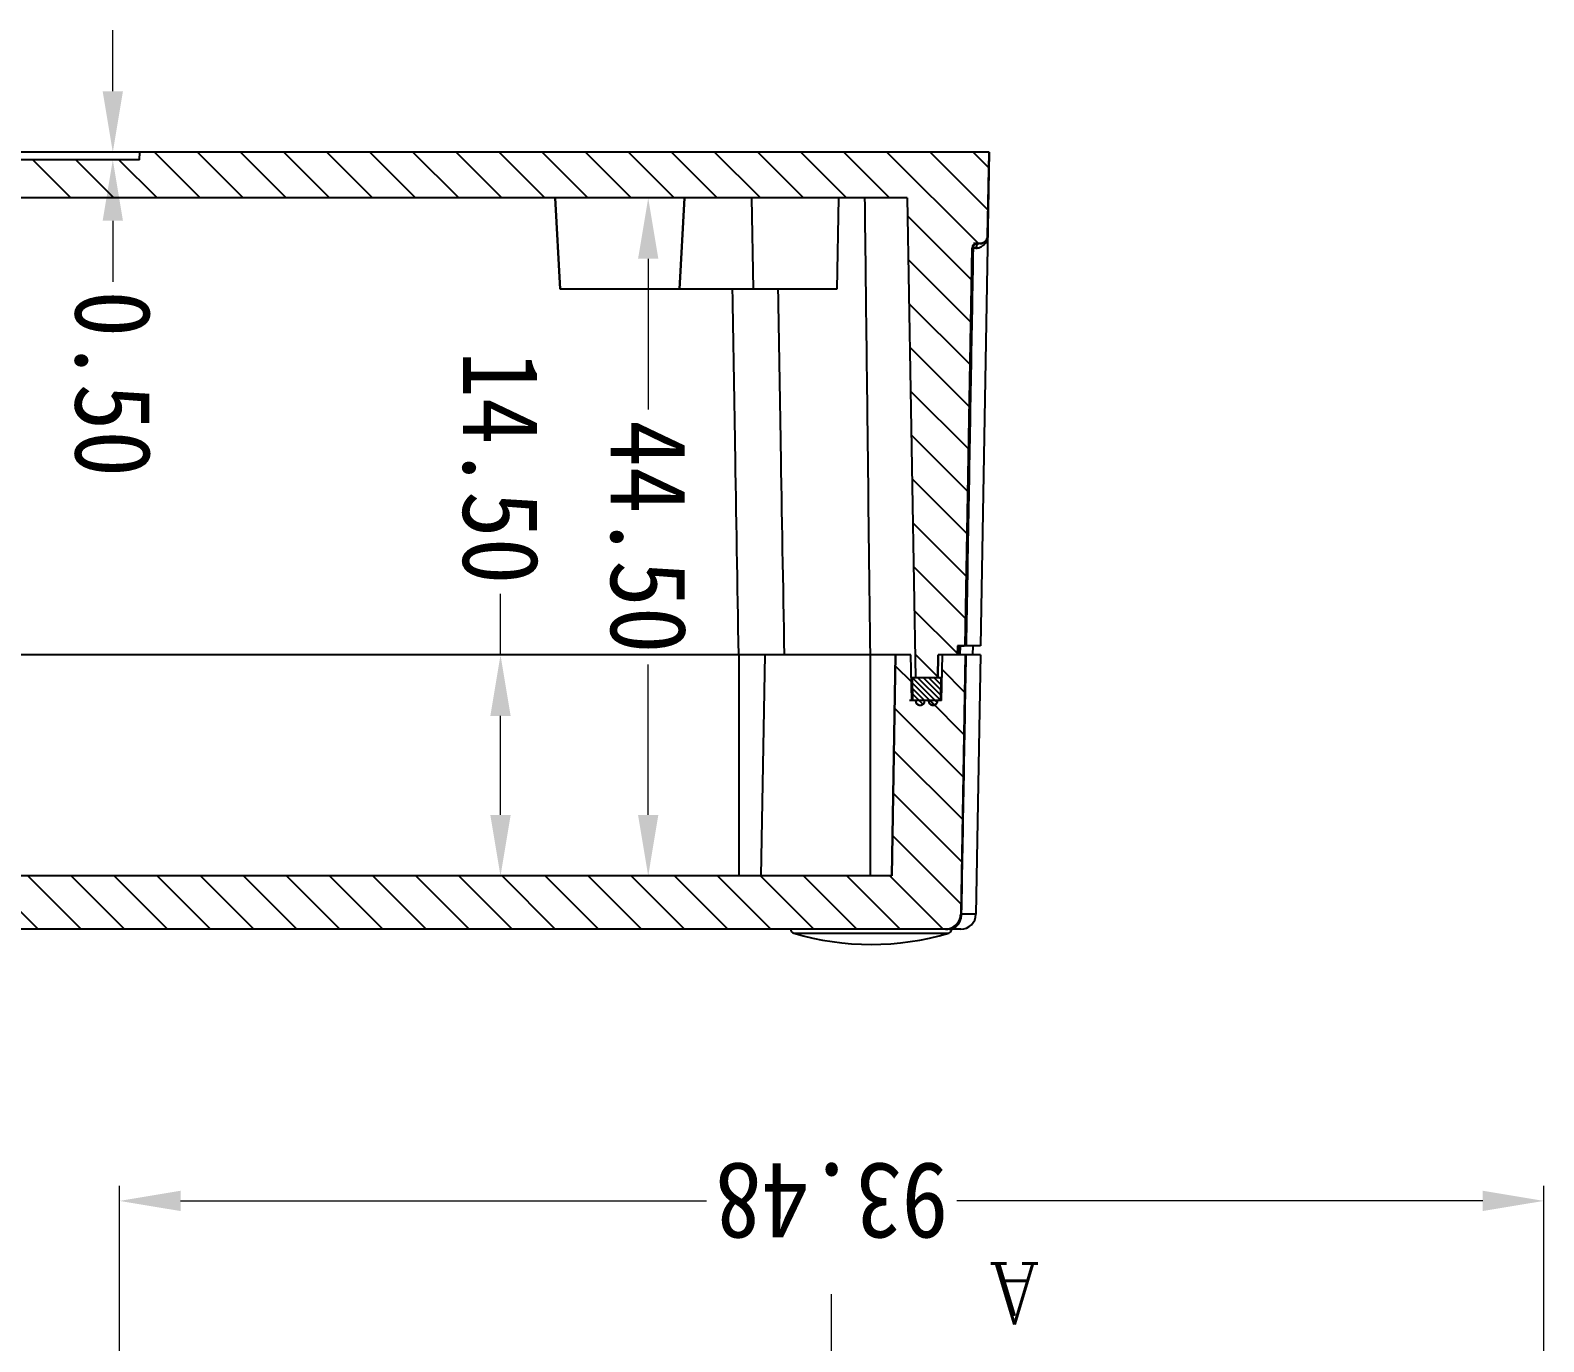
# Model space of a CAD drawing. Header units: millimetres. Extents: x 832 to 1628, y -1651 to -1095.
# Drawn here: x 957.7 to 1057, y -1471.2 to -1385.1 of the extents above; entities that cross this region are included whole.
import ezdxf
from ezdxf.enums import TextEntityAlignment as Align

# ---------------------------------------------------------------- set-up
doc = ezdxf.new("R2010")
doc.units = ezdxf.units.MM
doc.linetypes.add('DIVIDE', pattern=[31.75, 12.7, -6.35, 0, -6.35, 0, -6.35])
doc.layers.add('dim', color=3, linetype='Continuous', lineweight=9)
doc.layers.add('hatch', color=56, linetype='Continuous', lineweight=9)
doc.styles.add('FFS', font='simfang0.ttf', dxfattribs={"width": 0.9})
doc.styles.add('ROMANC', font='romanc.shx')
doc.dimstyles.new('YanXiu', dxfattribs={"dimtxt": 2.5, "dimasz": 2.2, "dimexe": 1, "dimexo": 0.6, "dimgap": 0.66, "dimtad": 0, "dimzin": 1, "dimdsep": 46, "dimtxsty": 'FFS', "dimcen": 0, "dimclrd": 256, "dimclre": 131, "dimclrt": 42, "dimazin": 0, "dimtfac": 1, "dimtofl": 0, "dimtmove": 0, "dimatfit": 3, "dimfxl": 1, "dimlwd": 5, "dimlwe": 5, "dimarcsym": 0})

# ---------------------------------------------------------------- blocks, each defined once
blk = doc.blocks.new('*D45')
at = {"layer": 'Defpoints', "color": 0}
for p in [(-225.084, 107.171), (-131.607, 107.171), (-225.084, 89.059)]:
    blk.add_point(p, dxfattribs=at)
at = {"layer": 'dim', "color": 131, "lineweight": 5}
for p, q in [((-225.084, 106.172), (-225.084, 88.059)), ((-131.607, 106.172), (-131.607, 88.059))]:
    blk.add_line(p, q, dxfattribs=at)
at = {"layer": 'dim', "lineweight": 5}
for p, q in [((-221.084, 89.059), (-186.569, 89.059)), ((-135.607, 89.059), (-170.122, 89.059))]:
    blk.add_line(p, q, dxfattribs=at)
at = {"layer": 'dim'}
for points in [[(-221.084, 89.725), (-221.084, 88.392), (-225.084, 89.059)], [(-135.607, 89.725), (-135.607, 88.392), (-131.607, 89.059)]]:
    blk.add_solid(points, dxfattribs=at)
at = {"layer": 'dim', "color": 42, "insert": (-178.345, 89.059), "char_height": 5, "attachment_point": 5, "style": 'FFS'}
blk.add_mtext('93.48', dxfattribs=at)
blk = doc.blocks.new('*D50')
at = {"layer": 'Defpoints', "color": 0}
for p in [(-172.254, 67.724), (-174.557, 23.224), (-166.306, 23.224)]:
    blk.add_point(p, dxfattribs=at)
at = {"layer": 'dim', "color": 131, "lineweight": 5}
for p, q in [((-171.255, 67.724), (-165.306, 67.724)), ((-173.558, 23.224), (-165.306, 23.224))]:
    blk.add_line(p, q, dxfattribs=at)
at = {"layer": 'dim', "lineweight": 5}
for p, q in [((-166.306, 63.724), (-166.306, 53.843)), ((-166.306, 27.224), (-166.306, 37.104))]:
    blk.add_line(p, q, dxfattribs=at)
at = {"layer": 'dim'}
for points in [[(-166.972, 63.724), (-165.639, 63.724), (-166.306, 67.724)], [(-166.972, 27.224), (-165.639, 27.224), (-166.306, 23.224)]]:
    blk.add_solid(points, dxfattribs=at)
at = {"layer": 'dim', "color": 42, "insert": (-166.306, 45.474), "char_height": 5, "attachment_point": 5, "rotation": 90, "style": 'FFS'}
blk.add_mtext('44.50', dxfattribs=at)
blk = doc.blocks.new('*D51')
at = {"layer": 'Defpoints', "color": 0}
for p in [(-144.504, 67.724), (-156.61, 53.224), (-116.655, 53.224)]:
    blk.add_point(p, dxfattribs=at)
at = {"layer": 'dim', "color": 131, "lineweight": 5}
for p, q in [((-145.504, 67.724), (-157.61, 67.724)), ((-117.654, 53.224), (-157.61, 53.224))]:
    blk.add_line(p, q, dxfattribs=at)
at = {"layer": 'dim', "lineweight": 5}
for p, q in [((-156.61, 63.724), (-156.61, 57.224)), ((-156.61, 53.224), (-156.61, 49.224))]:
    blk.add_line(p, q, dxfattribs=at)
at = {"layer": 'dim'}
for points in [[(-157.277, 63.724), (-155.943, 63.724), (-156.61, 67.724)], [(-157.277, 57.224), (-155.943, 57.224), (-156.61, 53.224)]]:
    blk.add_solid(points, dxfattribs=at)
at = {"layer": 'dim', "color": 42, "insert": (-156.61, 40.939), "char_height": 5, "attachment_point": 5, "rotation": 90, "style": 'FFS'}
blk.add_mtext('14.50', dxfattribs=at)
blk = doc.blocks.new('*D53')
at = {"layer": 'Defpoints', "color": 0}
for p in [(-135.689, 20.224), (-132.915, 20.724), (-131.164, 20.724)]:
    blk.add_point(p, dxfattribs=at)
at = {"layer": 'dim', "lineweight": 5}
for p, q in [((-131.164, 24.724), (-131.164, 28.724)), ((-131.164, 16.224), (-131.164, 12.224))]:
    blk.add_line(p, q, dxfattribs=at)
at = {"layer": 'dim', "color": 131, "lineweight": 5}
for p, q in [((-134.69, 20.224), (-130.165, 20.224)), ((-131.916, 20.724), (-130.165, 20.724))]:
    blk.add_line(p, q, dxfattribs=at)
at = {"layer": 'dim'}
for points in [[(-131.831, 24.724), (-130.498, 24.724), (-131.164, 20.724)], [(-131.831, 16.224), (-130.498, 16.224), (-131.164, 20.224)]]:
    blk.add_solid(points, dxfattribs=at)
at = {"layer": 'dim', "color": 42, "insert": (-131.164, 35.427), "char_height": 5, "attachment_point": 5, "rotation": 90, "style": 'FFS'}
blk.add_mtext('0.50', dxfattribs=at)
blk = doc.blocks.new('u35')
h = blk.add_hatch()
h.set_pattern_fill('DEFAULT__6', color=5, scale=2, angle=-45, style=0, pattern_type=0)
h.set_pattern_definition([(315, (-338.3195, 688.51), (1.4142136, 1.4142136), [])])
edge = h.paths.add_edge_path()
edge.add_line((-70.391, 67.724), (-70.391, 71.224))
edge.add_line((-30.066, 71.224), (-70.391, 71.224))
edge.add_spline(control_points=[(-30.066, 71.224), (-29.488, 71.224), (-29.076, 70.819), (-29.066, 70.241)], knot_values=[0, 0, 0, 0, 1, 1, 1, 1], weights=[1, 0.808834, 0.808834, 1], degree=3, periodic=0)
edge.add_line((-28.769, 53.224), (-29.066, 70.241))
edge.add_line((-28.769, 53.224), (-30.272, 53.224))
edge.add_line((-30.325, 56.224), (-30.272, 53.224))
edge.add_line((-30.325, 56.224), (-32.282, 56.224))
edge.add_line((-32.282, 56.224), (-32.335, 53.224))
edge.add_line((-32.335, 53.224), (-33.336, 53.224))
edge.add_line((-33.589, 67.724), (-33.336, 53.224))
edge.add_line((-33.589, 67.724), (-70.391, 67.724))
edge = h.paths.add_edge_path()
edge.add_line((-70.391, 67.724), (-70.391, 71.224))
edge.add_line((-70.391, 67.724), (-70.391, 71.224))
edge = h.paths.add_edge_path()
edge.add_line((-70.391, 67.724), (-70.391, 71.224))
edge.add_line((-182.294, 67.724), (-70.391, 67.724))
edge.add_line((-182.294, 67.724), (-182.547, 53.224))
edge.add_line((-183.548, 53.224), (-182.547, 53.224))
edge.add_line((-183.601, 56.224), (-183.548, 53.224))
edge.add_line((-185.558, 56.224), (-183.601, 56.224))
edge.add_line((-185.558, 56.224), (-185.611, 53.224))
edge.add_line((-187.114, 53.224), (-185.611, 53.224))
edge.add_line((-187.114, 53.224), (-186.817, 70.241))
edge.add_spline(control_points=[(-185.817, 71.224), (-186.395, 71.224), (-186.807, 70.819), (-186.817, 70.241)], knot_values=[0, 0, 0, 0, 1, 1, 1, 1], weights=[1, 0.808834, 0.808834, 1], degree=3, periodic=0)
edge.add_line((-185.817, 71.224), (-70.391, 71.224))
h = blk.add_hatch()
h.set_pattern_fill('DEFAULT__5', color=5, scale=0.25, angle=-45, style=0, pattern_type=0)
h.set_pattern_definition([(315, (-338.3195, 688.51004), (0.176776695, 0.176776695), [])])
edge = h.paths.add_edge_path()
edge.add_line((-30.38, 56.224), (-30.355, 54.724))
edge.add_line((-30.355, 54.724), (-32.255, 54.724))
edge.add_line((-32.255, 54.724), (-32.23, 56.224))
edge.add_line((-32.03, 56.224), (-32.23, 56.224))
edge.add_spline(control_points=[(-32.03, 56.224), (-32.03, 56.824), (-31.43, 56.824), (-31.43, 56.224)], knot_values=[0, 0, 0, 0, 1, 1, 1, 1], weights=[1, 0.333333, 0.333333, 1], degree=3, periodic=0)
edge.add_line((-31.18, 56.224), (-31.43, 56.224))
edge.add_spline(control_points=[(-31.18, 56.224), (-31.18, 56.824), (-30.58, 56.824), (-30.58, 56.224)], knot_values=[0, 0, 0, 0, 1, 1, 1, 1], weights=[1, 0.333333, 0.333333, 1], degree=3, periodic=0)
edge.add_line((-30.38, 56.224), (-30.58, 56.224))
edge = h.paths.add_edge_path()
edge.add_line((-185.528, 54.724), (-183.628, 54.724))
edge.add_line((-185.503, 56.224), (-185.528, 54.724))
edge.add_line((-185.503, 56.224), (-185.303, 56.224))
edge.add_spline(control_points=[(-184.703, 56.224), (-184.703, 56.824), (-185.303, 56.824), (-185.303, 56.224)], knot_values=[0, 0, 0, 0, 1, 1, 1, 1], weights=[1, 0.333333, 0.333333, 1], degree=3, periodic=0)
edge.add_line((-184.703, 56.224), (-184.453, 56.224))
edge.add_spline(control_points=[(-183.853, 56.224), (-183.853, 56.824), (-184.453, 56.824), (-184.453, 56.224)], knot_values=[0, 0, 0, 0, 1, 1, 1, 1], weights=[1, 0.333333, 0.333333, 1], degree=3, periodic=0)
edge.add_line((-183.853, 56.224), (-183.653, 56.224))
edge.add_line((-183.628, 54.724), (-183.653, 56.224))
at = {"color": 7}
for p, q in [((-186.818, 71.224), (-29.066, 71.224)), ((-175.856, 71.49), (-186.027, 71.49)), ((-185.817, 71.224), (-70.391, 71.224)), ((-188.114, 53.224), (-187.817, 70.241)), ((-187.817, 70.241), (-186.874, 70.241)), ((-187.114, 53.224), (-186.817, 70.241)), ((-187.114, 53.224), (-186.817, 70.241)), ((-186.837, 70.24), (-186.874, 70.241)), ((-186.817, 70.24), (-186.837, 70.24)), ((-182.294, 67.724), (-182.547, 53.224)), ((-182.547, 53.224), (-182.294, 67.724)), ((-182.294, 67.724), (-70.391, 67.724)), ((-182.294, 67.724), (-33.589, 67.724)), ((-180.867, 53.224), (-180.864, 67.724)), ((-173.952, 53.224), (-173.699, 67.724)), ((-172.254, 53.224), (-172.254, 67.724)), ((-185.558, 56.224), (-185.611, 53.224)), ((-185.558, 56.224), (-185.611, 53.224)), ((-185.558, 56.224), (-183.601, 56.224)), ((-185.558, 56.224), (-183.447, 56.224)), ((-185.503, 56.224), (-185.528, 54.724)), ((-185.503, 56.224), (-185.528, 54.724)), ((-185.503, 56.224), (-185.303, 56.224)), ((-184.703, 56.224), (-184.453, 56.224)), ((-183.853, 56.224), (-183.653, 56.224)), ((-183.628, 54.724), (-183.653, 56.224)), ((-183.628, 54.724), (-183.653, 56.224)), ((-183.601, 56.224), (-183.548, 53.224)), ((-183.601, 56.224), (-183.548, 53.224)), ((-185.528, 54.724), (-183.628, 54.724)), ((-185.528, 54.724), (-183.628, 54.724)), ((-185.337, 53.224), (-185.311, 54.724)), ((-185.337, 53.224), (-185.311, 54.724)), ((-185.311, 54.724), (-185.337, 53.224)), ((-185.311, 54.724), (-183.848, 54.724)), ((-183.299, 23.224), (-183.848, 54.724)), ((-183.299, 23.224), (-183.848, 54.724)), ((-183.299, 23.224), (-183.848, 54.724)), ((-188.114, 53.224), (-185.337, 53.224)), ((-187.604, 52.624), (-187.583, 53.224)), ((-187.114, 53.224), (-185.611, 53.224)), ((-186.813, 53.224), (-186.651, 53.224)), ((-186.772, 52.624), (-186.756, 53.224)), ((-186.666, 52.624), (-186.651, 53.224)), ((-186.604, 52.624), (-186.583, 53.224)), ((-186.604, 52.624), (-186.583, 53.224)), ((-186.604, 52.624), (-186.583, 53.224)), ((-186.583, 53.224), (-185.337, 53.224)), ((-186.408, 53.224), (-186.283, 53.224)), ((-183.548, 53.224), (-182.547, 53.224)), ((-183.548, 53.224), (-32.335, 53.224)), ((-188.68, 20.224), (-188.114, 52.624)), ((-188.114, 52.624), (-187.114, 52.624)), ((-187.57, 26.518), (-187.114, 52.624)), ((-187.57, 26.518), (-187.114, 52.624)), ((-187.114, 52.624), (-187.57, 26.518)), ((-187.114, 52.624), (-186.604, 52.624)), ((-187.114, 52.624), (-186.604, 52.624)), ((-186.815, 52.624), (-187.041, 52.624)), ((-183.648, 43.224), (-183.655, 43.224)), ((-178.796, 23.224), (-178.691, 29.224)), ((-178.796, 23.224), (-178.691, 29.224)), ((-178.691, 29.224), (-160.52, 29.224)), ((-173.087, 23.224), (-173.191, 29.224)), ((-173.087, 23.224), (-173.191, 29.224)), ((-168.677, 23.224), (-168.363, 29.224)), ((-168.363, 29.224), (-168.677, 23.224)), ((-160.206, 23.224), (-160.52, 29.224)), ((-160.52, 29.224), (-160.206, 23.224)), ((-188.084, 26.224), (-187.87, 26.224)), ((-188.084, 26.224), (-187.649, 26.224)), ((-188.084, 26.224), (-187.87, 26.224)), ((-187.813, 26.518), (-187.63, 26.518)), ((-187.63, 26.518), (-187.57, 26.519)), ((-188.68, 20.224), (-188.583, 25.732)), ((-188.583, 25.732), (-188.68, 20.224)), ((-183.299, 23.224), (-70.391, 23.224)), ((-183.299, 23.224), (-55.677, 23.224)), ((-188.68, 20.224), (-132.941, 20.224)), ((-188.68, 20.224), (-132.941, 20.224)), ((-185.941, 20.224), (-174.151, 20.224)), ((-132.915, 20.724), (-132.941, 20.224)), ((-132.915, 20.724), (-132.941, 20.224)), ((-132.941, 20.224), (-82.941, 20.224)), ((-132.915, 20.724), (-82.968, 20.724)), ((-132.915, 20.724), (-82.968, 20.724))]:
    blk.add_line(p, q, dxfattribs=at)
at = {"color": 5}
for p, q in [((-185.312, 54.669), (-183.821, 53.179)), ((-186.586, 53.116), (-183.771, 50.301)), ((-187.145, 50.846), (-183.721, 47.422)), ((-187.194, 48.066), (-183.671, 44.543)), ((-187.242, 45.286), (-183.62, 41.665)), ((-187.291, 42.507), (-183.57, 38.786)), ((-187.339, 39.727), (-183.52, 35.907)), ((-187.388, 36.947), (-183.47, 33.029)), ((-187.436, 34.167), (-183.419, 30.15)), ((-187.485, 31.387), (-183.369, 27.271)), ((-187.533, 28.607), (-183.319, 24.393)), ((-187.978, 26.224), (-181.978, 20.224)), ((-188.613, 24.03), (-184.807, 20.224)), ((-182.15, 23.224), (-179.15, 20.224)), ((-179.322, 23.224), (-176.322, 20.224)), ((-176.493, 23.224), (-173.493, 20.224)), ((-173.665, 23.224), (-170.665, 20.224)), ((-170.836, 23.224), (-167.836, 20.224)), ((-168.008, 23.224), (-165.008, 20.224)), ((-165.179, 23.224), (-162.179, 20.224)), ((-162.351, 23.224), (-159.351, 20.224)), ((-159.523, 23.224), (-156.523, 20.224)), ((-156.694, 23.224), (-153.694, 20.224)), ((-153.866, 23.224), (-150.866, 20.224)), ((-151.037, 23.224), (-148.037, 20.224)), ((-148.209, 23.224), (-145.209, 20.224)), ((-145.38, 23.224), (-142.38, 20.224)), ((-142.552, 23.224), (-139.552, 20.224)), ((-139.724, 23.224), (-136.724, 20.224)), ((-136.895, 23.224), (-133.895, 20.224)), ((-134.067, 23.224), (-131.567, 20.724)), ((-131.238, 23.224), (-128.738, 20.724)), ((-128.41, 23.224), (-125.91, 20.724)), ((-188.662, 21.25), (-187.635, 20.224))]:
    blk.add_line(p, q, dxfattribs=at)
at = {"color": 7}
for centre, radius, start, end in [((-180.941, 54.224), 18, 73.58886, 106.41114), ((-186.817, 70.224), 1, 90, 179), ((-185.817, 70.224), 1, 90, 179), ((-186.032, 70.475), 0.753, 115.02822, 122.74877), ((-186.049, 70.513), 0.711, 105.22836, 115.0561), ((-185.942, 71.203), 0.3, 106.41114, 175.96413), ((-186.055, 70.535), 0.689, 90.02753, 105.24542), ((-186.055, 70.705), 0.519, 90.01893, 100.31119), ((-175.941, 71.203), 0.3, 4.03587, 73.58886), ((-185.003, 56.224), 0.3, 0, 180), ((-184.153, 56.224), 0.3, 0, 180), ((-188.084, 25.724), 0.5, 90, 179), ((-188.084, 25.724), 0.5, 90, 179), ((-187.759, 25.72), 0.824, 150.00263, 163.22894), ((-187.813, 25.764), 0.753, 116.26096, 120.72527), ((-187.805, 25.749), 0.77, 100.52427, 116.25462), ((-187.812, 25.789), 0.729, 90.06829, 100.55239), ((-187.87, 26.524), 0.3, 270, 359), ((-187.87, 26.524), 0.3, 270, 359)]:
    blk.add_arc(centre, radius, start, end, dxfattribs=at)
for points, start_tangent, end_tangent in [([(-186.81, 70.613), (-186.855, 70.441), (-186.874, 70.241)], (-0.32405, -0.94604), (-0.014104, -0.999901)), ([(-185.817, 71.224), (-185.828, 71.224), (-185.839, 71.223), (-185.85, 71.223), (-185.861, 71.223), (-185.873, 71.222), (-185.884, 71.221), (-185.895, 71.221), (-185.906, 71.22), (-185.918, 71.219), (-185.929, 71.217), (-185.94, 71.216), (-185.952, 71.215), (-185.963, 71.213), (-185.975, 71.211), (-185.986, 71.209), (-185.997, 71.207), (-186.009, 71.205), (-186.021, 71.203), (-186.032, 71.2), (-186.044, 71.198), (-186.055, 71.195), (-186.067, 71.192), (-186.078, 71.189), (-186.09, 71.186), (-186.101, 71.182), (-186.113, 71.179), (-186.124, 71.175), (-186.136, 71.172), (-186.147, 71.168), (-186.159, 71.164), (-186.17, 71.159), (-186.182, 71.155), (-186.193, 71.15), (-186.205, 71.146), (-186.216, 71.141), (-186.227, 71.136), (-186.239, 71.131), (-186.25, 71.125), (-186.261, 71.12), (-186.272, 71.114), (-186.283, 71.108), (-186.294, 71.103), (-186.305, 71.097), (-186.316, 71.09), (-186.327, 71.084), (-186.338, 71.077), (-186.349, 71.071), (-186.359, 71.064), (-186.37, 71.057), (-186.38, 71.05), (-186.391, 71.043), (-186.401, 71.036), (-186.411, 71.028), (-186.422, 71.02), (-186.432, 71.013), (-186.442, 71.005), (-186.452, 70.997), (-186.461, 70.989), (-186.471, 70.98), (-186.481, 70.972), (-186.49, 70.963), (-186.5, 70.955), (-186.509, 70.946), (-186.518, 70.937), (-186.527, 70.928), (-186.536, 70.919), (-186.545, 70.91), (-186.554, 70.9), (-186.562, 70.891), (-186.571, 70.881), (-186.579, 70.871), (-186.587, 70.862), (-186.595, 70.852), (-186.603, 70.842), (-186.611, 70.832), (-186.619, 70.822), (-186.626, 70.811), (-186.634, 70.801), (-186.641, 70.791), (-186.648, 70.78), (-186.655, 70.77), (-186.662, 70.759), (-186.668, 70.748), (-186.675, 70.738), (-186.681, 70.727), (-186.688, 70.716), (-186.694, 70.705), (-186.7, 70.694), (-186.706, 70.683), (-186.711, 70.672), (-186.717, 70.661), (-186.722, 70.65), (-186.727, 70.638), (-186.732, 70.627), (-186.737, 70.616), (-186.742, 70.604), (-186.747, 70.593), (-186.751, 70.582), (-186.755, 70.57), (-186.759, 70.559), (-186.763, 70.547), (-186.767, 70.536), (-186.771, 70.524), (-186.774, 70.513), (-186.778, 70.501), (-186.781, 70.49), (-186.784, 70.478), (-186.787, 70.467), (-186.79, 70.456), (-186.793, 70.444), (-186.795, 70.433), (-186.798, 70.421), (-186.8, 70.41), (-186.802, 70.398), (-186.804, 70.387), (-186.806, 70.375), (-186.807, 70.364), (-186.809, 70.353), (-186.81, 70.341), (-186.812, 70.33), (-186.813, 70.319), (-186.814, 70.308), (-186.815, 70.296), (-186.815, 70.285), (-186.816, 70.274), (-186.816, 70.263), (-186.817, 70.252), (-186.817, 70.241)], (-1, 0), (-0.017452, -0.999848)), ([(-186.439, 71.108), (-186.524, 71.046), (-186.603, 70.97), (-186.678, 70.875), (-186.749, 70.757), (-186.81, 70.613)], (-0.841378, -0.540448), (-0.32405, -0.94604)), ([(-186.603, 70.842), (-186.586, 70.874), (-186.523, 70.969), (-186.457, 71.045), (-186.386, 71.108)], (0.464336, 0.885659), (0.795994, 0.605305)), ([(-186.386, 71.108), (-186.31, 71.157), (-186.231, 71.193), (-186.148, 71.215)], (0.795994, 0.605305), (0.983832, 0.179091)), ([(-186.874, 70.241), (-187.024, 61.75), (-187.174, 53.224)], (-0.017681, -0.999844), (-0.017596, -0.999845)), ([(-184.703, 56.224), (-184.703, 56.228), (-184.703, 56.233), (-184.704, 56.238), (-184.704, 56.243), (-184.704, 56.248), (-184.705, 56.253), (-184.705, 56.258), (-184.706, 56.264), (-184.707, 56.269), (-184.707, 56.274), (-184.708, 56.28), (-184.71, 56.285), (-184.711, 56.291), (-184.712, 56.296), (-184.714, 56.302), (-184.715, 56.308), (-184.716, 56.311), (-184.717, 56.313), (-184.718, 56.316), (-184.719, 56.319), (-184.72, 56.322), (-184.721, 56.325), (-184.722, 56.328), (-184.723, 56.331), (-184.724, 56.334), (-184.725, 56.337), (-184.727, 56.34), (-184.728, 56.343), (-184.729, 56.346), (-184.731, 56.349), (-184.732, 56.352), (-184.734, 56.355), (-184.735, 56.358), (-184.737, 56.361), (-184.738, 56.364), (-184.74, 56.367), (-184.742, 56.37), (-184.743, 56.373), (-184.745, 56.376), (-184.747, 56.379), (-184.749, 56.383), (-184.751, 56.386), (-184.753, 56.389), (-184.755, 56.392), (-184.757, 56.395), (-184.759, 56.398), (-184.761, 56.401), (-184.763, 56.404), (-184.765, 56.407), (-184.768, 56.41), (-184.77, 56.413), (-184.773, 56.416), (-184.775, 56.419), (-184.778, 56.421), (-184.78, 56.424), (-184.783, 56.427), (-184.786, 56.43), (-184.788, 56.433), (-184.791, 56.436), (-184.794, 56.439), (-184.797, 56.441), (-184.8, 56.444), (-184.803, 56.447), (-184.806, 56.45), (-184.809, 56.452), (-184.812, 56.455), (-184.815, 56.458), (-184.819, 56.46), (-184.822, 56.463), (-184.825, 56.465), (-184.829, 56.468), (-184.832, 56.47), (-184.836, 56.473), (-184.84, 56.475), (-184.843, 56.477), (-184.847, 56.48), (-184.851, 56.482), (-184.854, 56.484), (-184.858, 56.486), (-184.862, 56.488), (-184.866, 56.49), (-184.87, 56.492), (-184.874, 56.494), (-184.878, 56.496), (-184.882, 56.498), (-184.886, 56.5), (-184.89, 56.502), (-184.895, 56.503), (-184.899, 56.505), (-184.903, 56.506), (-184.907, 56.508), (-184.912, 56.509), (-184.916, 56.511), (-184.92, 56.512), (-184.925, 56.513), (-184.929, 56.514), (-184.934, 56.516), (-184.938, 56.517), (-184.943, 56.518), (-184.947, 56.518), (-184.952, 56.519), (-184.957, 56.52), (-184.961, 56.521), (-184.966, 56.521), (-184.97, 56.522), (-184.975, 56.522), (-184.98, 56.523), (-184.984, 56.523), (-184.989, 56.523), (-184.994, 56.524), (-184.999, 56.524), (-185.003, 56.524), (-185.008, 56.524), (-185.013, 56.524), (-185.017, 56.523), (-185.022, 56.523), (-185.027, 56.523), (-185.031, 56.522), (-185.036, 56.522), (-185.041, 56.521), (-185.045, 56.521), (-185.05, 56.52), (-185.054, 56.519), (-185.059, 56.518), (-185.064, 56.518), (-185.068, 56.517), (-185.073, 56.516), (-185.077, 56.514), (-185.082, 56.513), (-185.086, 56.512), (-185.09, 56.511), (-185.095, 56.509), (-185.099, 56.508), (-185.103, 56.506), (-185.108, 56.505), (-185.112, 56.503), (-185.116, 56.502), (-185.12, 56.5), (-185.124, 56.498), (-185.128, 56.496), (-185.133, 56.494), (-185.137, 56.492), (-185.14, 56.49), (-185.144, 56.488), (-185.148, 56.486), (-185.152, 56.484), (-185.156, 56.482), (-185.16, 56.48), (-185.163, 56.477), (-185.167, 56.475), (-185.17, 56.473), (-185.174, 56.47), (-185.178, 56.468), (-185.181, 56.465), (-185.184, 56.463), (-185.188, 56.46), (-185.191, 56.458), (-185.194, 56.455), (-185.197, 56.452), (-185.2, 56.45), (-185.204, 56.447), (-185.207, 56.444), (-185.21, 56.441), (-185.212, 56.439), (-185.215, 56.436), (-185.218, 56.433), (-185.221, 56.43), (-185.224, 56.427), (-185.226, 56.424), (-185.229, 56.421), (-185.231, 56.419), (-185.234, 56.416), (-185.236, 56.413), (-185.239, 56.41), (-185.241, 56.407), (-185.243, 56.404), (-185.245, 56.401), (-185.248, 56.398), (-185.25, 56.395), (-185.252, 56.392), (-185.254, 56.389), (-185.256, 56.386), (-185.258, 56.383), (-185.26, 56.379), (-185.261, 56.376), (-185.263, 56.373), (-185.265, 56.37), (-185.267, 56.367), (-185.268, 56.364), (-185.27, 56.361), (-185.271, 56.358), (-185.273, 56.355), (-185.274, 56.352), (-185.276, 56.349), (-185.277, 56.346), (-185.278, 56.343), (-185.28, 56.34), (-185.281, 56.337), (-185.282, 56.334), (-185.283, 56.331), (-185.284, 56.328), (-185.286, 56.325), (-185.287, 56.322), (-185.288, 56.319), (-185.289, 56.316), (-185.289, 56.313), (-185.29, 56.311), (-185.291, 56.308), (-185.293, 56.302), (-185.294, 56.296), (-185.296, 56.291), (-185.297, 56.285), (-185.298, 56.28), (-185.299, 56.274), (-185.3, 56.269), (-185.301, 56.264), (-185.301, 56.258), (-185.302, 56.253), (-185.302, 56.248), (-185.303, 56.243), (-185.303, 56.238), (-185.303, 56.233), (-185.303, 56.228), (-185.303, 56.224)], (0, 1), (0, -1)), ([(-183.853, 56.224), (-183.853, 56.228), (-183.853, 56.233), (-183.854, 56.238), (-183.854, 56.243), (-183.854, 56.248), (-183.855, 56.253), (-183.855, 56.258), (-183.856, 56.264), (-183.857, 56.269), (-183.857, 56.274), (-183.858, 56.28), (-183.86, 56.285), (-183.861, 56.291), (-183.862, 56.296), (-183.864, 56.302), (-183.865, 56.308), (-183.866, 56.311), (-183.867, 56.313), (-183.868, 56.316), (-183.869, 56.319), (-183.87, 56.322), (-183.871, 56.325), (-183.872, 56.328), (-183.873, 56.331), (-183.874, 56.334), (-183.875, 56.337), (-183.877, 56.34), (-183.878, 56.343), (-183.879, 56.346), (-183.881, 56.349), (-183.882, 56.352), (-183.884, 56.355), (-183.885, 56.358), (-183.887, 56.361), (-183.888, 56.364), (-183.89, 56.367), (-183.892, 56.37), (-183.893, 56.373), (-183.895, 56.376), (-183.897, 56.379), (-183.899, 56.383), (-183.901, 56.386), (-183.903, 56.389), (-183.905, 56.392), (-183.907, 56.395), (-183.909, 56.398), (-183.911, 56.401), (-183.913, 56.404), (-183.915, 56.407), (-183.918, 56.41), (-183.92, 56.413), (-183.923, 56.416), (-183.925, 56.419), (-183.928, 56.421), (-183.93, 56.424), (-183.933, 56.427), (-183.936, 56.43), (-183.938, 56.433), (-183.941, 56.436), (-183.944, 56.439), (-183.947, 56.441), (-183.95, 56.444), (-183.953, 56.447), (-183.956, 56.45), (-183.959, 56.452), (-183.962, 56.455), (-183.965, 56.458), (-183.969, 56.46), (-183.972, 56.463), (-183.975, 56.465), (-183.979, 56.468), (-183.982, 56.47), (-183.986, 56.473), (-183.99, 56.475), (-183.993, 56.477), (-183.997, 56.48), (-184.001, 56.482), (-184.004, 56.484), (-184.008, 56.486), (-184.012, 56.488), (-184.016, 56.49), (-184.02, 56.492), (-184.024, 56.494), (-184.028, 56.496), (-184.032, 56.498), (-184.036, 56.5), (-184.04, 56.502), (-184.045, 56.503), (-184.049, 56.505), (-184.053, 56.506), (-184.057, 56.508), (-184.062, 56.509), (-184.066, 56.511), (-184.07, 56.512), (-184.075, 56.513), (-184.079, 56.514), (-184.084, 56.516), (-184.088, 56.517), (-184.093, 56.518), (-184.097, 56.518), (-184.102, 56.519), (-184.107, 56.52), (-184.111, 56.521), (-184.116, 56.521), (-184.12, 56.522), (-184.125, 56.522), (-184.13, 56.523), (-184.134, 56.523), (-184.139, 56.523), (-184.144, 56.524), (-184.149, 56.524), (-184.153, 56.524), (-184.158, 56.524), (-184.163, 56.524), (-184.167, 56.523), (-184.172, 56.523), (-184.177, 56.523), (-184.181, 56.522), (-184.186, 56.522), (-184.191, 56.521), (-184.195, 56.521), (-184.2, 56.52), (-184.204, 56.519), (-184.209, 56.518), (-184.214, 56.518), (-184.218, 56.517), (-184.223, 56.516), (-184.227, 56.514), (-184.232, 56.513), (-184.236, 56.512), (-184.24, 56.511), (-184.245, 56.509), (-184.249, 56.508), (-184.253, 56.506), (-184.258, 56.505), (-184.262, 56.503), (-184.266, 56.502), (-184.27, 56.5), (-184.274, 56.498), (-184.278, 56.496), (-184.283, 56.494), (-184.287, 56.492), (-184.29, 56.49), (-184.294, 56.488), (-184.298, 56.486), (-184.302, 56.484), (-184.306, 56.482), (-184.31, 56.48), (-184.313, 56.477), (-184.317, 56.475), (-184.32, 56.473), (-184.324, 56.47), (-184.328, 56.468), (-184.331, 56.465), (-184.334, 56.463), (-184.338, 56.46), (-184.341, 56.458), (-184.344, 56.455), (-184.347, 56.452), (-184.35, 56.45), (-184.354, 56.447), (-184.357, 56.444), (-184.36, 56.441), (-184.362, 56.439), (-184.365, 56.436), (-184.368, 56.433), (-184.371, 56.43), (-184.374, 56.427), (-184.376, 56.424), (-184.379, 56.421), (-184.381, 56.419), (-184.384, 56.416), (-184.386, 56.413), (-184.389, 56.41), (-184.391, 56.407), (-184.393, 56.404), (-184.395, 56.401), (-184.398, 56.398), (-184.4, 56.395), (-184.402, 56.392), (-184.404, 56.389), (-184.406, 56.386), (-184.408, 56.383), (-184.41, 56.379), (-184.411, 56.376), (-184.413, 56.373), (-184.415, 56.37), (-184.417, 56.367), (-184.418, 56.364), (-184.42, 56.361), (-184.421, 56.358), (-184.423, 56.355), (-184.424, 56.352), (-184.426, 56.349), (-184.427, 56.346), (-184.428, 56.343), (-184.43, 56.34), (-184.431, 56.337), (-184.432, 56.334), (-184.433, 56.331), (-184.434, 56.328), (-184.436, 56.325), (-184.437, 56.322), (-184.438, 56.319), (-184.439, 56.316), (-184.439, 56.313), (-184.44, 56.311), (-184.441, 56.308), (-184.443, 56.302), (-184.444, 56.296), (-184.446, 56.291), (-184.447, 56.285), (-184.448, 56.28), (-184.449, 56.274), (-184.45, 56.269), (-184.451, 56.264), (-184.451, 56.258), (-184.452, 56.253), (-184.452, 56.248), (-184.453, 56.243), (-184.453, 56.238), (-184.453, 56.233), (-184.453, 56.228), (-184.453, 56.224)], (0, 1), (0, -1)), ([(-180.508, 23.224), (-180.702, 39.433), (-180.864, 53.224)], (-0.012181, 0.999926), (-0.011528, 0.999934)), ([(-174.819, 29.222), (-174.991, 39.434), (-175.227, 53.224)], (-0.016772, 0.999859), (-0.017297, 0.99985)), ([(-171.824, 29.224), (-171.994, 39.434), (-172.228, 53.224)], (-0.016454, 0.999865), (-0.017216, 0.999852)), ([(-187.63, 26.518), (-187.486, 34.756), (-187.333, 43.415), (-187.17, 52.624)], (0.017535, 0.999846), (0.017728, 0.999843)), ([(-188.584, 25.733), (-188.548, 25.958)], (0.017459, 0.999848), (0.289433, 0.957198)), ([(-188.583, 25.732), (-188.583, 25.738), (-188.583, 25.743), (-188.583, 25.749), (-188.583, 25.754), (-188.582, 25.76), (-188.582, 25.766), (-188.581, 25.771), (-188.581, 25.777), (-188.58, 25.783), (-188.579, 25.788), (-188.579, 25.794), (-188.578, 25.8), (-188.577, 25.805), (-188.576, 25.811), (-188.575, 25.817), (-188.574, 25.822), (-188.573, 25.828), (-188.571, 25.834), (-188.57, 25.84), (-188.569, 25.845), (-188.567, 25.851), (-188.566, 25.857), (-188.564, 25.863), (-188.562, 25.868), (-188.56, 25.874), (-188.559, 25.88), (-188.557, 25.886), (-188.555, 25.891), (-188.553, 25.897), (-188.55, 25.903), (-188.548, 25.908), (-188.546, 25.914), (-188.544, 25.92), (-188.541, 25.925), (-188.539, 25.931), (-188.536, 25.937), (-188.533, 25.942), (-188.531, 25.948), (-188.528, 25.953), (-188.525, 25.959), (-188.522, 25.964), (-188.519, 25.97), (-188.516, 25.975), (-188.512, 25.981), (-188.509, 25.986), (-188.506, 25.991), (-188.502, 25.997), (-188.499, 26.002), (-188.495, 26.007), (-188.492, 26.012), (-188.488, 26.018), (-188.484, 26.023), (-188.48, 26.028), (-188.477, 26.033), (-188.473, 26.038), (-188.469, 26.043), (-188.464, 26.048), (-188.46, 26.052), (-188.456, 26.057), (-188.452, 26.062), (-188.447, 26.067), (-188.443, 26.071), (-188.439, 26.076), (-188.434, 26.08), (-188.429, 26.085), (-188.425, 26.089), (-188.42, 26.093), (-188.415, 26.098), (-188.411, 26.102), (-188.406, 26.106), (-188.401, 26.11), (-188.396, 26.114), (-188.391, 26.118), (-188.386, 26.122), (-188.381, 26.126), (-188.376, 26.13), (-188.37, 26.133), (-188.365, 26.137), (-188.36, 26.14), (-188.355, 26.144), (-188.349, 26.147), (-188.344, 26.151), (-188.338, 26.154), (-188.333, 26.157), (-188.328, 26.16), (-188.322, 26.163), (-188.317, 26.166), (-188.311, 26.169), (-188.305, 26.172), (-188.3, 26.175), (-188.294, 26.177), (-188.289, 26.18), (-188.283, 26.182), (-188.277, 26.185), (-188.272, 26.187), (-188.266, 26.189), (-188.26, 26.191), (-188.254, 26.194), (-188.249, 26.196), (-188.243, 26.198), (-188.237, 26.2), (-188.231, 26.201), (-188.226, 26.203), (-188.22, 26.205), (-188.214, 26.206), (-188.208, 26.208), (-188.203, 26.209), (-188.197, 26.211), (-188.191, 26.212), (-188.185, 26.213), (-188.179, 26.214), (-188.174, 26.216), (-188.168, 26.217), (-188.162, 26.217), (-188.156, 26.218), (-188.151, 26.219), (-188.145, 26.22), (-188.139, 26.221), (-188.134, 26.221), (-188.128, 26.222), (-188.122, 26.222), (-188.117, 26.223), (-188.111, 26.223), (-188.106, 26.223), (-188.1, 26.223), (-188.095, 26.224), (-188.089, 26.224), (-188.084, 26.224)], (0.017452, 0.999848), (1, 0)), ([(-188.473, 26.132), (-188.198, 26.412)], (0.501122, 0.865377), (0.859543, 0.511064)), ([(-188.084, 26.224), (-187.95, 26.263), (-187.851, 26.371)], (1, 0), (0.470163, 0.88258)), ([(-187.893, 26.224), (-187.763, 26.263)], (1, 0), (0.841303, 0.540563)), ([(-187.87, 26.224), (-187.863, 26.224), (-187.856, 26.224), (-187.85, 26.224), (-187.846, 26.225), (-187.843, 26.225), (-187.84, 26.225), (-187.836, 26.226), (-187.833, 26.226), (-187.829, 26.226), (-187.826, 26.227), (-187.823, 26.227), (-187.819, 26.228), (-187.816, 26.229), (-187.812, 26.229), (-187.809, 26.23), (-187.805, 26.231), (-187.802, 26.231), (-187.798, 26.232), (-187.795, 26.233), (-187.791, 26.234), (-187.788, 26.235), (-187.785, 26.236), (-187.781, 26.237), (-187.778, 26.238), (-187.774, 26.239), (-187.771, 26.241), (-187.767, 26.242), (-187.764, 26.243), (-187.76, 26.244), (-187.757, 26.246), (-187.754, 26.247), (-187.75, 26.249), (-187.747, 26.25), (-187.743, 26.252), (-187.74, 26.253), (-187.737, 26.255), (-187.733, 26.257), (-187.73, 26.258), (-187.727, 26.26), (-187.723, 26.262), (-187.72, 26.264), (-187.717, 26.266), (-187.714, 26.268), (-187.71, 26.27), (-187.707, 26.272), (-187.704, 26.274), (-187.701, 26.276), (-187.698, 26.278), (-187.695, 26.28), (-187.691, 26.282), (-187.688, 26.285), (-187.685, 26.287), (-187.682, 26.289), (-187.679, 26.292), (-187.676, 26.294), (-187.674, 26.297), (-187.671, 26.299), (-187.668, 26.302), (-187.665, 26.304), (-187.662, 26.307), (-187.659, 26.31), (-187.657, 26.312), (-187.654, 26.315), (-187.651, 26.318), (-187.649, 26.321), (-187.646, 26.324), (-187.644, 26.326), (-187.641, 26.329), (-187.639, 26.332), (-187.636, 26.335), (-187.634, 26.338), (-187.632, 26.341), (-187.629, 26.344), (-187.627, 26.347), (-187.625, 26.35), (-187.623, 26.354), (-187.621, 26.357), (-187.618, 26.36), (-187.616, 26.363), (-187.614, 26.366), (-187.612, 26.37), (-187.61, 26.373), (-187.609, 26.376), (-187.607, 26.379), (-187.605, 26.383), (-187.603, 26.386), (-187.602, 26.389), (-187.6, 26.393), (-187.598, 26.396), (-187.597, 26.399), (-187.595, 26.403), (-187.594, 26.406), (-187.592, 26.409), (-187.591, 26.413), (-187.59, 26.416), (-187.588, 26.42), (-187.587, 26.423), (-187.586, 26.427), (-187.585, 26.43), (-187.584, 26.433), (-187.583, 26.437), (-187.582, 26.44), (-187.581, 26.444), (-187.58, 26.447), (-187.579, 26.451), (-187.578, 26.454), (-187.577, 26.458), (-187.576, 26.461), (-187.576, 26.464), (-187.575, 26.468), (-187.574, 26.471), (-187.574, 26.475), (-187.573, 26.478), (-187.573, 26.482), (-187.572, 26.485), (-187.572, 26.488), (-187.571, 26.492), (-187.571, 26.495), (-187.571, 26.499), (-187.57, 26.505), (-187.57, 26.512), (-187.57, 26.518)], (1, 0), (0.017452, 0.999848)), ([(-187.851, 26.371), (-187.813, 26.518)], (0.470163, 0.88258), (0.015722, 0.999876)), ([(-187.763, 26.263), (-187.667, 26.371)], (0.841303, 0.540563), (0.460301, 0.887763)), ([(-187.667, 26.371), (-187.63, 26.518)], (0.460301, 0.887763), (0.015303, 0.999883))]:
    blk.add_spline(points, degree=3, dxfattribs=dict(at, start_tangent=start_tangent, end_tangent=end_tangent))
at = {"layer": 'hatch', "color": 2, "linetype": 'DIVIDE', "ltscale": 0.35}
blk.add_line((-178.345, 223.387), (-178.345, 95.171), dxfattribs=at)
at = {"layer": 'hatch', "color": 2}
blk.add_lwpolyline([(-178.345, 95.171, 0, 0, 0), (-182.345, 95.171, 1.2, 0, 0), (-186.345, 95.171, 0, 0, 0)], format="xyseb", dxfattribs=at)
at = {"layer": 'hatch', "color": 6, "style": 'ROMANC'}
blk.add_text('A', height=4, dxfattribs=at).set_placement((-190.345, 95.171), align=Align.MIDDLE)
at = {"layer": 'dim'}
dim = blk.add_linear_dim(base=(-225.084, 89.059), p1=(-131.607, 107.171), p2=(-225.084, 107.171), dimstyle='YanXiu', override={"dimtxt": 5, "dimasz": 4, "dimexe": 0.9995, "dimexo": 0.9995, "dimgap": 0.9995}, dxfattribs=at)
dim.commit()
dim.dimension.update_dxf_attribs({"geometry": '*D45', "text_midpoint": (-178.345, 89.059)})
dim = blk.add_linear_dim(base=(-166.306, 23.224), p1=(-172.254, 67.724), p2=(-174.557, 23.224), angle=90, dimstyle='YanXiu', override={"dimtxt": 5, "dimasz": 4, "dimexe": 0.9995, "dimexo": 0.9995, "dimgap": 0.9995}, dxfattribs=at)
dim.commit()
dim.dimension.update_dxf_attribs({"geometry": '*D50', "text_midpoint": (-166.306, 45.474), "dimtype": 128})
for base, p1, p2, picture, middle in [((-156.61, 53.224), (-144.504, 67.724), (-116.655, 53.224), '*D51', (-156.61, 40.939)), ((-131.164, 20.724), (-135.689, 20.224), (-132.915, 20.724), '*D53', (-131.164, 35.427))]:
    dim = blk.add_linear_dim(base=base, p1=p1, p2=p2, angle=90, dimstyle='YanXiu', override={"dimtxt": 5, "dimasz": 4, "dimexe": 0.9995, "dimexo": 0.9995, "dimgap": 0.9995}, dxfattribs=at)
    dim.commit()
    dim.dimension.update_dxf_attribs({"geometry": picture, "text_midpoint": middle})

msp = doc.modelspace()

# ---------------------------------------------------------------- block references
at = {"rotation": 180}
msp.add_blockref('u35', (831.906, -1372.902), dxfattribs=at)

doc.saveas('drawing.dxf')
